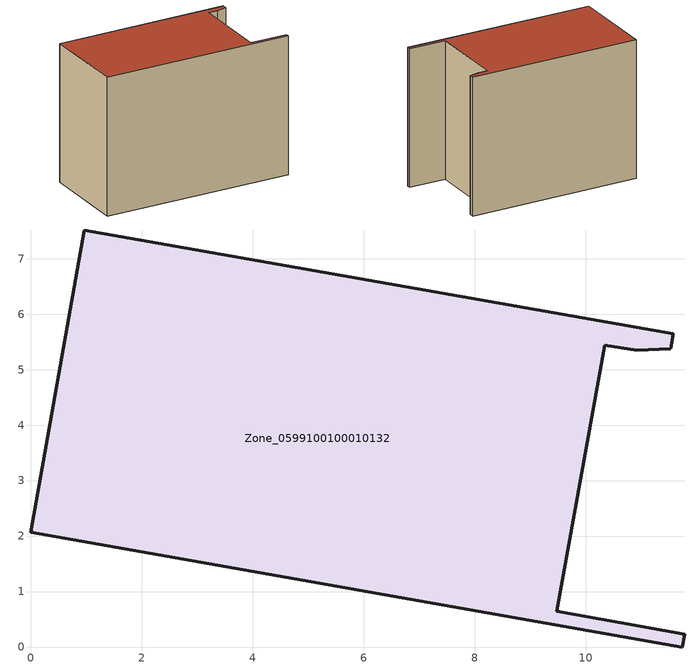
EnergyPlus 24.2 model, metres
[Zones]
Zone_0599100100010132
 floor ground (C_G): 0.96,7.52 11.58,5.64 11.54,5.38 10.92,5.35 10.34,5.44 9.48,0.65 11.79,0.23 11.75,0 0,2.07 z0
 wall outside (C_F): 11.79,0.23 9.48,0.65 10.34,5.44 10.92,5.35 11.54,5.38 11.58,5.64 0.96,7.52 0,2.07 11.75,0 11.79,0.23 z0:8.7
 roof outside (C_R): 11.54,5.38 11.58,5.64 0.96,7.52 0,2.07 11.75,0 11.79,0.23 9.48,0.65 10.34,5.44 10.92,5.35 z8.7
[BUILDING]
Pand.0599100100010132: North Axis=0; Terrain=City; Loads Convergence Tolerance Value=0.04; Temperature Convergence Tolerance Value=0.4; Solar Distribution=FullExterior; Maximum Number of Warmup Days=25; Minimum Number of Warmup Days=1
[Site:Location]
Rotterdam.The.Hague.AP_ZH_NLD Design_Conditions: Latitude=51.96; Longitude=4.45; Time Zone=1; Elevation=-4.5
[SITE:GROUNDTEMPERATURE:BUILDINGSURFACE]
18, 18, 18, 18, 18, 18, 18, 18, 18, 18, 18, 18
[MATERIAL] Thermal Absorptance=0.9; Solar Absorptance=0.7; Visible Absorptance=0.7
Name | Roughness | Thickness | Conductivity | Density | Specific Heat
G.TI.2015-2018 | MediumSmooth | 0.15 | 0.0428571 | 540 | 1210
F.TI.2015-2018 | Rough | 0.3 | 0.0666667 | 1920 | 840
R.TI.2015-2018 | MediumRough | 0.2 | 0.0333333 | 1500 | 1000
[CONSTRUCTION]
C_G: G.TI.2015-2018
C_F: F.TI.2015-2018
C_R: R.TI.2015-2018
[ZONE]
Zone_0599100100010132: Type=1; Multiplier=1; Ceiling Height=Autocalculate; Volume=Autocalculate; Floor Area=autocalculate; Part of Total Floor Area=Yes
[ZONEINFILTRATION:DESIGNFLOWRATE]
Infil_Zone_0599100100010132: Zone or ZoneList or Space or SpaceList=Zone_0599100100010132; Schedule=AlwaysOn; Design Flow Rate Calculation Method=Flow/Area; Flow Rate per Floor Area=0.0015; Constant Term Coefficient=1; Temperature Term Coefficient=0; Velocity Term Coefficient=0; Velocity Squared Term Coefficient=0
[HVACTEMPLATE:ZONE:IDEALLOADSAIRSYSTEM]
Zone_0599100100010132: Maximum Heating Supply Air Temperature=50; Minimum Cooling Supply Air Temperature=13; Maximum Heating Supply Air Humidity Ratio=0.0156; Minimum Cooling Supply Air Humidity Ratio=0.0077; Heating Limit=NoLimit; Cooling Limit=NoLimit; Dehumidification Control Type=ConstantSensibleHeatRatio; Cooling Sensible Heat Ratio=0.7; Dehumidification Setpoint=60; Humidification Control Type=None; Humidification Setpoint=30; Outdoor Air Method=None; Outdoor Air Flow Rate per Person=0.00944; Outdoor Air Flow Rate per Zone Floor Area=0; Outdoor Air Flow Rate per Zone=0; Demand Controlled Ventilation Type=None; Outdoor Air Economizer Type=NoEconomizer; Heat Recovery Type=None; Sensible Heat Recovery Effectiveness=0.7; Latent Heat Recovery Effectiveness=0.65
[ZONECONTROL:THERMOSTAT]
ThermostatControl_Zone_0599100100010132: Zone or ZoneList=Zone_0599100100010132; Control Type Schedule=DualSetpointControlType; Control 1=Thermostat_Zone_0599100100010132; Temperature Difference Between Cutout And Setpoint=0
[THERMOSTATSETPOINT:DUALSETPOINT]
Thermostat_Zone_0599100100010132: Heating Setpoint Temperature Schedule=HeatingSetpoint_Zone_0599100100010132; Cooling Setpoint Temperature Schedule=CoolingSetpoint_Zone_0599100100010132
[SCHEDULE:COMPACT]
HeatingSetpoint_Zone_0599100100010132: Through: 12/31, For: AllDays, Until: 24:00, 21
CoolingSetpoint_Zone_0599100100010132: Through: 12/31, For: AllDays, Until: 24:00, 24
DualSetpointControlType: Through: 12/31, For: AllDays, Until: 24:00, 4
AlwaysOn: Through: 12/31, For: AllDays, Until: 24:00, 1
